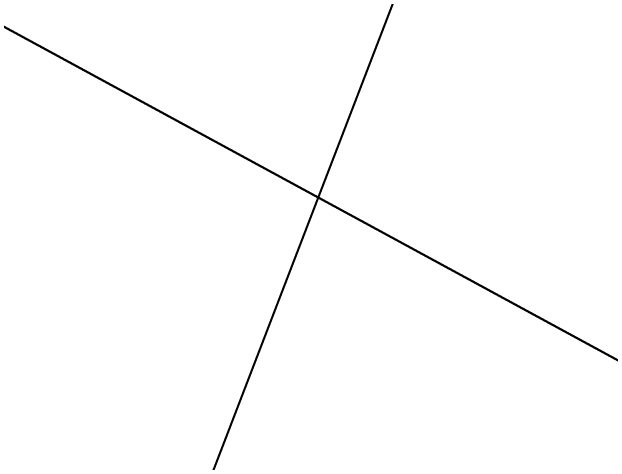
# Model space of a CAD drawing. Header units: metres. Extents: x -2743 to 126, y 13385 to 13916.
# Drawn here: x -1896.8017 to -1896.7229, y 13643.838 to 13643.8973 of the extents above; entities that cross this region are included whole.
import ezdxf

# ---------------------------------------------------------------- set-up
doc = ezdxf.new("R2010")
doc.units = ezdxf.units.M
for name, color, linetype in [('link-улица Берзарина_Покрытия — Новые$0$ДВ_ПП_Газон_Р', 7, 'Continuous'), ('link-улица Берзарина_Покрытия — Новые$0$ДВ_ПП_Тип6_У_ТР_3м за счет Газона', 7, 'Continuous'), ('output[1-12]_3_ДЖКХ-24_03233tp$0$Топографические объекты', 7, 'Continuous'), ('output[1-12]_3_ДЖКХ-24_03233up$0$Газопровод', 7, 'Continuous')]:
    doc.layers.add(name, color=color, linetype=linetype)

msp = doc.modelspace()

# ---------------------------------------------------------------- linework, layer by layer
at = {"layer": 'link-улица Берзарина_Покрытия — Новые$0$ДВ_ПП_Газон_Р'}
msp.add_lwpolyline([(-1890.376, 13640.83), (-1899.965423, 13646.081393), (-1900.118847, 13645.69637), (-1896.711309, 13643.84562), (-1893.285016, 13642.030045), (-1889.84024, 13640.249788), (-1886.377254, 13638.50499), (-1886.238346, 13638.829642), (-1890.376, 13640.83)], close=True, dxfattribs=at)
at = {"layer": 'link-улица Берзарина_Покрытия — Новые$0$ДВ_ПП_Тип6_У_ТР_3м за счет Газона'}
msp.add_lwpolyline([(-1900.118847, 13645.69637), (-1900.524706, 13644.677849), (-1900.03178, 13644.407539), (-1898.330258, 13643.475746), (-1896.414245, 13642.426493), (-1894.733468, 13641.50606), (-1893.673805, 13640.925764), (-1891.554481, 13639.765172), (-1889.740885, 13638.856854), (-1886.82903, 13637.449111), (-1886.377254, 13638.50499), (-1889.84024, 13640.249788), (-1893.285016, 13642.030045), (-1896.711309, 13643.84562), (-1900.118847, 13645.69637)], close=True, dxfattribs=at)
at = {"layer": 'output[1-12]_3_ДЖКХ-24_03233up$0$Газопровод'}
msp.add_lwpolyline([(-1896.790877, 13643.796123), (-1896.431604, 13644.729355)], dxfattribs=at)

# ---------------------------------------------------------------- texts
at = {"layer": 'output[1-12]_3_ДЖКХ-24_03233tp$0$Топографические объекты'}
msp.add_text('ДЕР.НАСТИЛ', height=1.2, dxfattribs=at).set_placement((-1897.769984, 13643.428282))

doc.saveas('drawing.dxf')
